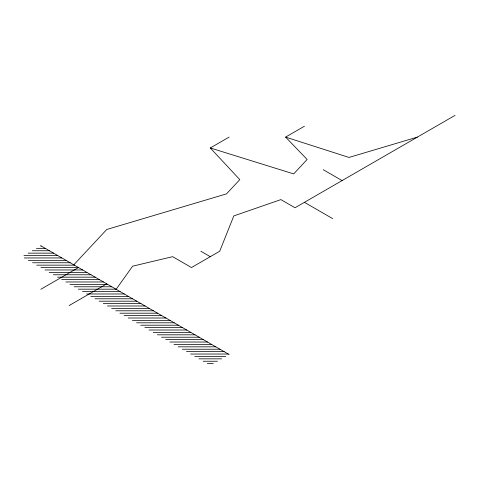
<?xml version="1.0" encoding="UTF-8"?>
<svg xmlns="http://www.w3.org/2000/svg" width="479" height="479" viewBox="0 0 479 479"><rect width="100%" height="100%" fill="white"/><g stroke="black" fill="none" stroke-linecap="round" stroke-linejoin="round"><path stroke-width="0.72" d="M116.146 289.28L132.623 266.18L172.632 256.672L191.462 267.539L219.699 251.236L233.824 215.909L280.892 199.605L295.01 207.754L455.05 115.361M73.784 264.827L106.733 229.495L226.519 193.869L239.805 179.619L210.287 147.969L229.118 137.102M210.287 147.969L293.681 173.895L307.129 159.477L285.598 137.102L304.428 126.228M40.835 289.28L78.49 267.539L40.871 267.563M69.078 305.59L106.733 283.849M417.395 137.102L349.011 157.441L285.598 137.102M40.589 245.943L41.08 245.943M36.434 248.344L45.242 248.344M32.273 250.745L49.403 250.745M28.111 253.151L53.564 253.151M23.95 255.552L57.725 255.552M24.225 257.953L61.881 257.953M28.387 260.354L66.042 260.354M32.548 262.755L70.203 262.755M36.709 265.156L74.365 265.156M45.032 269.964L82.687 269.964M49.193 272.365L86.849 272.365M53.349 274.766L91.004 274.766M57.51 277.167L95.165 277.167M61.671 279.568L99.327 279.568M65.833 281.975L103.488 281.975M69.994 284.376L107.649 284.376M74.155 286.777L111.811 286.777M78.311 289.178L115.972 289.178M82.472 291.579L120.127 291.579M86.633 293.98L124.289 293.98M90.794 296.387L128.45 296.387M94.956 298.788L132.611 298.788M99.117 301.189L136.772 301.189M103.278 303.59L140.934 303.59M107.434 305.991L145.089 305.991M111.595 308.392L149.25 308.392M115.756 310.799L153.412 310.799M119.918 313.2L157.573 313.2M124.079 315.601L161.734 315.601M128.24 318.002L165.896 318.002M132.402 320.403L170.057 320.403M136.557 322.804L174.212 322.804M140.718 325.211L178.374 325.211M144.88 327.612L182.535 327.612M149.041 330.013L186.696 330.013M153.202 332.414L190.858 332.414M157.363 334.815L195.019 334.815M161.519 337.216L199.18 337.216M165.68 339.623L203.336 339.623M169.841 342.024L207.497 342.024M174.003 344.425L211.658 344.425M178.164 346.826L215.819 346.826M182.325 349.227L219.981 349.227M186.487 351.628L224.142 351.628M190.642 354.035L228.297 354.035M194.803 356.436L225.771 356.436M198.965 358.837L221.609 358.837M203.126 361.238L217.448 361.238M207.287 363.639L213.287 363.639M323.253 169.71L342.084 180.583M304.428 202.324L332.671 218.628M200.875 251.236L210.287 256.672M40.835 245.799L229.118 354.502"/></g></svg>
